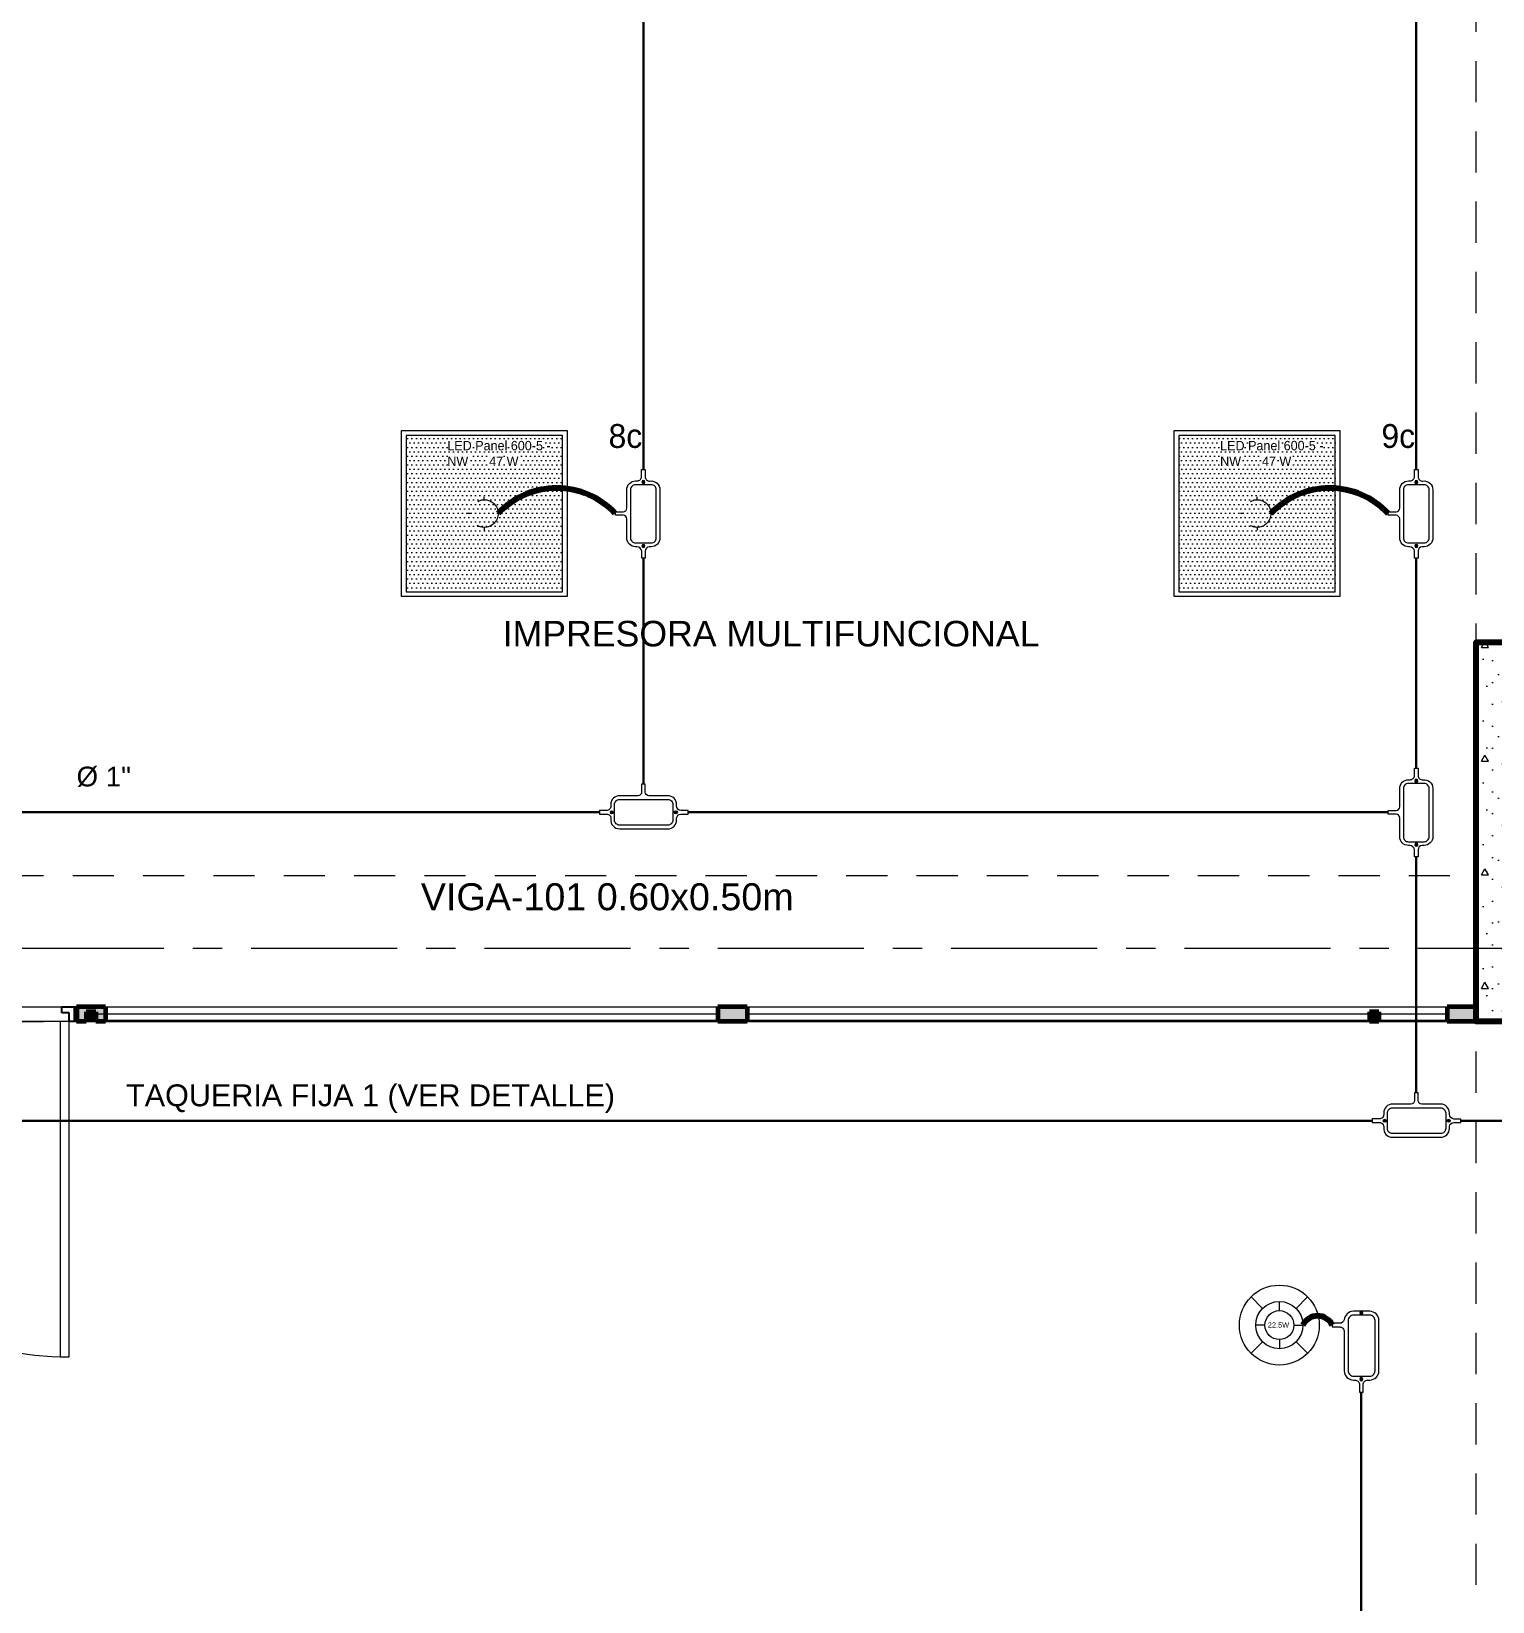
# Model space of a CAD drawing. Header units: inches. Extents: x -38 to 5698, y -33 to 92.
# Drawn here: x 11.12 to 16.13, y 27.71 to 33.09 of the extents above; entities that cross this region are included whole.
import ezdxf
from ezdxf.lldxf.tags import DXFTag

# ---------------------------------------------------------------- set-up
doc = ezdxf.new("R2010")
doc.units = ezdxf.units.IN
doc.header["$MEASUREMENT"] = 0
doc.set_wipeout_variables(frame=1)
for name, pattern in [('CONTINUA', [0]), ('DASHED', [0.75, 0.5, -0.25]), ('Hidden Line', [0.195611, 0.141111, -0.0545]), ('HIDDEN2', [0.1875, 0.125, -0.0625]), ('Punto & Raya', [0.65, 0.5, -0.075, 0, -0.075]), ('Wipeout_Contour', [1, 0, -1])]:
    doc.linetypes.add(name, pattern=pattern)
for name, color, linetype, lineweight in [('00_IE_Luminarias', 6, 'Continuous', 30), ('01 IE LUM LED EMP DN570B', 3, 'Continuous', 13), ('ALUMBRADO_CONDUIT', 30, 'CONDUIT1', 30), ('Bancas', 1, 'Continuous', 13), ('CABLEADO EXT.', 3, 'PVCSUBT', 30), ('Luminarias', 5, 'Continuous', 20), ('Simb_Alumbrado', 140, 'CONTINUA', 30)]:
    doc.layers.add(name, color=color, linetype=linetype, lineweight=lineweight)
for name, color, linetype in [('02 _ ARQ _ ALB _ Ejes Generales', 7, 'Continuous'), ('02 _ ARQ _ ALB _ Muros Interiores', 7, 'Continuous'), ('02 _ ARQ _ ZON _ Espacio.3D', 7, 'Continuous'), ('08 _ STR _ EXT _ 06 Columnas', 7, 'Continuous'), ('08 _ STR _ EXT _ 09 Vigas', 7, 'Continuous'), ('1TEXT', 8, 'Continuous'), ('Acabado - Muros', 7, 'Continuous'), ('Notas - Etiquetas', 251, 'Continuous')]:
    doc.layers.add(name, color=color, linetype=linetype)
doc.styles.add('Arial', font='arial.ttf')
doc.styles.add('Estilo_Generado_4', font='swisse.ttf')
doc.styles.add('{18b73a54-fa43-428c-adcb-c1c7bbdf2c84}', font='Simplex.shx')
tags = doc.linetypes.add('CONDUIT', pattern='A,1.5,-0.210535,["con",{18b73a54-fa43-428c-adcb-c1c7bbdf2c84},S=0.2,R=0,X=0,Y=-0.065594],-0.702384', length=2.412919).pattern_tags.tags
tags[6] = DXFTag(74, 10)
tags = doc.linetypes.add('CONDUIT1', pattern='A,1,-0.19772,["con",{18b73a54-fa43-428c-adcb-c1c7bbdf2c84},S=0.2,R=0,X=0,Y=-0.065594],-0.593642', length=1.791362).pattern_tags.tags
tags[6] = DXFTag(74, 10)
tags = doc.linetypes.add('PVCSUBT', pattern='A,0.6,-0.3,0.6,-0.075691,["PVC",Standard,S=0.2,R=0,X=0,Y=-0.093724],-0.621005', length=2.196696).pattern_tags.tags
tags[10] = DXFTag(74, 10)
pattern_1 = [(0, (0, 0), (0, 0.03), [])]

# ---------------------------------------------------------------- blocks, each defined once
blk = doc.blocks.new('LUMINARIA 2')
at = {"layer": '01 IE LUM LED EMP DN570B'}
for p, q in [((-0.0939, 0.0936), (-0.1589, 0.1584)), ((0.0939, 0.0936), (0.1589, 0.1584)), ((-0.0939, -0.0936), (-0.1589, -0.1584)), ((0.0939, -0.0936), (0.1589, -0.1584))]:
    blk.add_line(p, q, dxfattribs=at)
at = {"layer": '01 IE LUM LED EMP DN570B', "ltscale": 0.4}
for p, q in [((0, 0.0813), (0, 0.1326)), ((-0.0813, 0), (-0.1326, 0)), ((0.0813, 0), (0.1326, 0)), ((0, -0.0813), (0, -0.1326))]:
    blk.add_line(p, q, dxfattribs=at)
at = {"layer": '01 IE LUM LED EMP DN570B'}
for radius in [0.2244, 0.1326]:
    blk.add_circle((0, 0), radius, dxfattribs=at)
at = {"layer": '01 IE LUM LED EMP DN570B', "ltscale": 0.4}
blk.add_circle((0, 0), 0.0813, dxfattribs=at)
at = {"layer": '01 IE LUM LED EMP DN570B', "color": 8, "linetype": 'ByBlock', "lineweight": 80, "insert": (-0.0649, 0.0156), "char_height": 0.03, "width": 0.178585, "attachment_point": 1}
blk.add_mtext('{\\C3;22.5W}', dxfattribs=at)
blk = doc.blocks.new('oval t')
at = {"layer": 'Simb_Alumbrado', "lineweight": 13}
blk.add_lwpolyline([(0.0141, 0.0102, -0.414214), (0.0041, 0.0202), (0.0041, 0.0416), (-0.0056, 0.0416), (-0.0056, 0.0202, -0.414214), (-0.0156, 0.0102), (-0.0659, 0.0102, 0.414214), (-0.0899, -0.0138), (-0.0899, -0.0183, -0.414214), (-0.1019, -0.0303), (-0.1213, -0.0303), (-0.1213, -0.04), (-0.1016, -0.04, -0.451917), (-0.0897, -0.0535, 0.451917), (-0.0659, -0.0805), (0.0659, -0.0805, 0.414214), (0.0899, -0.0566), (0.0899, -0.0512, -0.398753), (0.1019, -0.0401), (0.1213, -0.0401), (0.1213, -0.0304), (0.1019, -0.0304, -0.368669), (0.0899, -0.0176), (0.0899, -0.0138, 0.414214), (0.0659, 0.0102), (0.0141, 0.0102)], format="xyb", dxfattribs=at)
blk.add_lwpolyline([(-0.0659, 0), (0.0659, 0, -0.414214), (0.0797, -0.0138), (0.0797, -0.0566, -0.414214), (0.0659, -0.0703), (-0.0659, -0.0703, -0.414214), (-0.0797, -0.0566), (-0.0797, -0.0138, -0.414214)], format="xyb", close=True, dxfattribs=at)
for points in [[(-0.0911, -0.0352), (-0.0828, -0.0352)], [(-0.0869, -0.031), (-0.0869, -0.0394)], [(0.0837, -0.0352), (0.0921, -0.0352)], [(0.0879, -0.031), (0.0879, -0.0394)]]:
    blk.add_lwpolyline(points, dxfattribs=at)
for centre in [(-0.0869, -0.0352), (0.0879, -0.0352)]:
    blk.add_circle(centre, 0.00419, dxfattribs=at)
blk = doc.blocks.new('CAJA OVAL TIPO L')
at = {"layer": 'Simb_Alumbrado', "lineweight": 13}
blk.add_lwpolyline([(-0.0491, -0.079), (-0.0491, -0.0343, -0.380413), (-0.0258, -0.0088), (-0.0258, -0.0088, 0.341426), (-0.0164, 0.0033), (-0.0164, 0.0236), (-0.0063, 0.0236), (-0.0063, 0.0033, 0.414214), (0.0063, -0.0092), (0.1138, -0.0092, -0.414214), (0.1388, -0.0343), (0.1388, -0.0382, 0.414214), (0.1513, -0.0508), (0.1716, -0.0508), (0.1716, -0.0609), (0.1513, -0.0609, 0.414214), (0.1388, -0.0734), (0.1388, -0.079, -0.414214), (0.1138, -0.104), (-0.0241, -0.104, -0.414214), (-0.0491, -0.079, 0.414214)], format="xyb", dxfattribs=at)
blk.add_lwpolyline([(-0.0241, -0.0199), (0.1138, -0.0199, -0.414214), (0.1282, -0.0343), (0.1282, -0.079, -0.414214), (0.1138, -0.0934), (-0.0241, -0.0934, -0.414214), (-0.0384, -0.079), (-0.0384, -0.0343, -0.414214)], format="xyb", close=True, dxfattribs=at)
for points in [[(-0.0483, -0.0558), (-0.0395, -0.0558)], [(-0.0439, -0.0514), (-0.0439, -0.0602)], [(0.1323, -0.0558), (0.1411, -0.0558)], [(0.1367, -0.0514), (0.1367, -0.0602)]]:
    blk.add_lwpolyline(points, dxfattribs=at)
for centre in [(-0.0439, -0.0558), (0.1367, -0.0558)]:
    blk.add_circle(centre, 0.00438, dxfattribs=at)
blk = doc.blocks.new('*U270')
at = {"layer": 'Luminarias', "linetype": 'DASHED', "lineweight": 0, "ltscale": 0.05}
blk.add_lwpolyline([(0, -0.0045), (0, 0.0045)], dxfattribs=at)
blk = doc.blocks.new('*U271')
at = {"color": 0, "linetype": 'ByBlock', "lineweight": -2, "transparency": 16777216}
blk.add_blockref('*U270', (0, 0.05), dxfattribs=at)
for p, rotation in [((-0.05, 0), 90), ((0, -0.05), 180), ((0.05, 0), 269.9999999999999)]:
    blk.add_blockref('*U270', p, dxfattribs=dict(at, rotation=rotation))
blk = doc.blocks.new('PANEL LED 50W')
at = {"layer": 'Luminarias'}
h = blk.add_hatch(dxfattribs=at)
h.set_pattern_fill('DOTS', color=4, scale=0.009097)
h.set_pattern_definition([(0, (0, -2e-14), (0.0072206, 0.01444116), [0, -0.01444116])])
h.paths.add_polyline_path([(-0.2574, -0.2574), (0.2574, -0.2574), (0.2574, 0.2574), (-0.2574, 0.2574)])
h.paths.add_polyline_path([(-0.1296, 0.0974), (0.1849, 0.0974), (0.1849, 0.2469), (-0.1296, 0.2469)], flags=24)
at = {"layer": 'Luminarias', "color": 4, "lineweight": 0}
for points in [[(-0.2729, 0.2729), (0.2729, 0.2729), (0.2729, -0.2729), (-0.2729, -0.2729)], [(-0.2574, -0.2574), (0.2574, -0.2574), (0.2574, 0.2574), (-0.2574, 0.2574)]]:
    blk.add_lwpolyline(points, close=True, dxfattribs=at)
at = {"layer": 'Luminarias', "color": 4, "linetype": 'DASHED', "lineweight": 0, "ltscale": 0.01}
blk.add_circle((0, 0), 0.0455, dxfattribs=at)
at = {"color": 4}
blk.add_blockref('*U271', (0, 0), dxfattribs=at)
at = {"layer": 'Luminarias', "color": 4, "insert": (-0.1218, 0.2392), "char_height": 0.030929, "width": 0.382855, "attachment_point": 1}
blk.add_mtext('{\\Ftxt|c0;LED Panel 600-5 - NW      47 W}', dxfattribs=at)

msp = doc.modelspace()

# ---------------------------------------------------------------- hatches: boundary and pattern name
at = {"layer": '08 _ STR _ EXT _ 06 Columnas', "linetype": 'Continuous', "lineweight": 9}
h = msp.add_hatch(dxfattribs=at)
h.set_pattern_fill('HORMIGÓN_EN_MASA_0002', style=0, pattern_type=2)
h.set_pattern_definition([(0, (0, 0), (0, 0.3897114), [0.024375, -0.200625]), (0, (0.1125, 0.19486), (0, 0.3897114), [0.024375, -0.200625]), (60, (0, 0), (-0.3375, 0.1948557), [0.024375, -0.200625]), (60, (0.225, 0), (-0.3375, 0.1948557), [0.024375, -0.200625]), (120, (0.02437, 0), (0.3375, 0.1948557), [0.024375, -0.200625]), (120, (0.24938, 0), (0.3375, 0.1948557), [0.024375, -0.200625]), (0, (0, 0.0375), (0, 0.075), [0, -0.075, 0, -0.1125]), (45, (0.0375, 0.0375), (-0.05303301, 0.05303301), [0, -0.05625, 0, -0.09375])])
h.paths.add_polyline_path([(16.97, 29.7), (16.97, 30.1999), (16.57, 30.2), (16.57, 31.0001), (16.07, 31.0002), (16.07, 29.7)])

# ---------------------------------------------------------------- linework, layer by layer
at = {"layer": '02 _ ARQ _ ALB _ Ejes Generales', "color": 251, "linetype": 'Punto & Raya', "lineweight": 13}
msp.add_line((55.57, 29.95), (4.8454, 29.95), dxfattribs=at)
at = {"layer": '02 _ ARQ _ ALB _ Muros Interiores', "color": 165, "linetype": 'Continuous', "lineweight": 25}
for p, q in [((11.22, 29.73), (11.22, 29.75)), ((11.22, 29.75), (11.27, 29.75)), ((11.245, 29.73), (11.22, 29.73)), ((11.245, 29.7), (11.245, 29.73)), ((11.27, 29.75), (11.27, 29.7)), ((11.27, 29.7), (11.245, 29.7))]:
    msp.add_line(p, q, dxfattribs=at)
at = {"layer": '02 _ ARQ _ ALB _ Muros Interiores', "color": 7, "linetype": 'Continuous', "lineweight": 80}
msp.add_line((11.27, 29.7), (11.27, 29.75), dxfattribs=at)
at = {"layer": '02 _ ARQ _ ALB _ Muros Interiores', "color": 165, "linetype": 'Continuous', "lineweight": 15}
for p, q in [((11.245, 29.7), (11.215, 29.7)), ((11.215, 29.7), (11.215, 28.55)), ((11.245, 28.55), (11.245, 29.7)), ((11.215, 28.55), (11.245, 28.55))]:
    msp.add_line(p, q, dxfattribs=at)
at = {"layer": '02 _ ARQ _ ALB _ Muros Interiores', "color": 175, "linetype": 'Continuous', "lineweight": 15}
msp.add_arc((11.245, 29.7), 1.15, 180, 270, dxfattribs=at)
at = {"layer": '02 _ ARQ _ ZON _ Espacio.3D', "color": 254, "linetype": 'Continuous', "lineweight": 0, "flags": 128}
msp.add_lwpolyline([(8.25, 30.9531), (9.57, 30.9531), (9.57, 30.2), (10.07, 30.2), (10.07, 29.75), (16.07, 29.75), (16.07, 31.0002), (16.52, 31.0002), (16.5199, 39), (16.0699, 39), (16.07, 39.9), (9.97, 39.9), (9.97, 39.4), (9.57, 39.4), (9.57, 39), (9.07, 39), (9.07, 33.82), (8.25, 33.82)], close=True, dxfattribs=at)
msp.add_lwpolyline([(23.97, 29.7), (9.07, 29.7), (9.07, 17.4)], dxfattribs=at)
at = {"layer": '08 _ STR _ EXT _ 06 Columnas', "color": 7, "linetype": 'Continuous', "lineweight": 80, "flags": 128}
msp.add_lwpolyline([(16.97, 29.7), (16.07, 29.7), (16.07, 31.0002), (16.57, 31.0001), (16.57, 30.2), (16.97, 30.1999)], close=True, dxfattribs=at)
at = {"layer": '08 _ STR _ EXT _ 09 Vigas', "color": 251, "linetype": 'Hidden Line', "lineweight": 13}
for p, q in [((16.07, 30.2), (16.07, 39.4)), ((9.57, 30.2), (16.07, 30.2)), ((16.07, 17.4), (16.07, 29.7))]:
    msp.add_line(p, q, dxfattribs=at)
at = {"layer": 'Acabado - Muros', "color": 7, "linetype": 'Continuous', "lineweight": 60}
for p, q in [((11.27, 29.75), (11.27, 29.7)), ((11.3035, 29.733), (11.3035, 29.7)), ((16.07, 29.75), (16.07, 29.7)), ((11.3035, 29.7), (11.27, 29.7))]:
    msp.add_line(p, q, dxfattribs=at)
at = {"layer": 'ALUMBRADO_CONDUIT', "color": 30, "lineweight": 30, "ltscale": 0.4, "true_color": 0xf26722}
for p, q in [((13.2145, 34.6719), (13.2145, 31.5928)), ((15.8645, 34.6719), (15.8645, 31.5928)), ((13.2145, 31.2886), (13.2145, 30.5135)), ((10.7156, 30.4172), (13.0633, 30.4172)), ((13.3676, 30.4172), (15.7681, 30.4172)), ((9.8646, 29.3596), (15.7133, 29.3596)), ((15.6759, 26.7296), (15.6759, 28.4294))]:
    msp.add_line(p, q, dxfattribs=at)
for points in [[(15.8645, 31.2886), (15.8645, 30.5683)], [(16.0176, 29.3596), (16.6854, 29.3596), (17.3422, 29.3596)]]:
    msp.add_lwpolyline(points, dxfattribs=at)
at = {"layer": 'CABLEADO EXT.', "color": 3, "lineweight": 80}
for centre, radius, start, end in [((12.9171, 31.2544), 0.2747, 42.972, 137.028), ((15.5671, 31.2544), 0.2747, 42.972, 137.028), ((15.5261, 28.6349), 0.0556, 25.4571, 154.5429)]:
    msp.add_arc(centre, radius, start, end, dxfattribs=at)

# ---------------------------------------------------------------- block references
at = {"layer": '01 IE LUM LED EMP DN570B', "xscale": 0.6105334384153049, "yscale": 0.6105334384153049, "zscale": 0.6105334384153049}
msp.add_blockref('LUMINARIA 2', (15.3949, 28.6588), dxfattribs=at)
at = {"layer": 'ALUMBRADO_CONDUIT', "xscale": 1.041283452965173, "yscale": 1.041283452965173, "zscale": 1.041283452965173}
for p in [(12.6688, 31.4417), (15.3187, 31.4417)]:
    msp.add_blockref('PANEL LED 50W', p, dxfattribs=at)
at = {"layer": 'ALUMBRADO_CONDUIT', "linetype": 'CONDUIT', "lineweight": 30, "xscale": -1.253906979044094, "yscale": 1.253906979044094, "zscale": 1.253906979044094, "rotation": 90.00000000102439}
msp.add_blockref('CAJA OVAL TIPO L', (15.6059, 28.6446), dxfattribs=at)
at = {"layer": 'Bancas', "color": 252, "true_color": 0x939598, "xscale": -1.253906979044094, "yscale": 1.253906979044094, "zscale": 1.253906979044094, "rotation": 90}
for p in [(13.1703, 31.4407), (15.8203, 31.4407), (15.8203, 30.4162)]:
    msp.add_blockref('oval t', p, dxfattribs=at)
at = {"layer": 'Bancas', "color": 252, "true_color": 0x939598, "xscale": 1.253906979044094, "yscale": 1.253906979044094, "zscale": 1.253906979044094}
for p in [(13.2154, 30.4614), (15.8654, 29.4037)]:
    msp.add_blockref('oval t', p, dxfattribs=at)

# ---------------------------------------------------------------- texts
at = {"layer": '00_IE_Luminarias', "color": 6, "linetype": 'HIDDEN2'}
for s, p in [('8c', (13.0949, 31.6667, -7756.3796)), ('9c', (15.7449, 31.6667, -7756.3796))]:
    msp.add_text(s, height=0.08174, dxfattribs=at).set_placement(p)
at = {"layer": '1TEXT', "color": 50, "linetype": 'Continuous', "style": 'Arial'}
msp.add_text('%%C 1"', height=0.06788, rotation=0, dxfattribs=at).set_placement((11.2708, 30.506))
at = {"layer": 'Notas - Etiquetas', "color": 8, "linetype": 'Continuous', "lineweight": 35, "insert": (12.7319, 31.0293), "char_height": 0.0875, "attachment_point": 4, "style": 'Estilo_Generado_4'}
msp.add_mtext('\\A1;{\\pql;\\fSwis721 Ex BT|b0|i0|c0|p34;IMPRESORA MULTIFUNCIONAL}', dxfattribs=at)
at = {"layer": 'Notas - Etiquetas', "color": 8, "linetype": 'Continuous', "lineweight": 13, "style": 'Estilo_Generado_4'}
for s, insert, char_height, attachment_point in [('\\A1;{\\pql;\\fSwis721 Ex BT|b0|i0|c0|p34;VIGA-101\\fSwis721 Ex BT|b0|i0|c0|p34; \\fSwis721 Ex BT|b0|i0|c0|p34;0.60\\fSwis721 Ex BT|b0|i0|c0|p34;x\\fSwis721 Ex BT|b0|i0|c0|p34;0.50\\fSwis721 Ex BT|b0|i0|c0|p34;m}', (12.4512, 30.0801), 0.0925, 7), ('\\A1;{\\pql;\\fSwis721 Ex BT|b0|i0|c0|p34;TAQUERIA FIJA 1 (VER DETALLE)\\fSwis721 Ex BT|b0|i0|c0|p34; }', (11.4404, 29.4355), 0.075, 4)]:
    msp.add_mtext(s, dxfattribs=dict(at, insert=insert, char_height=char_height, attachment_point=attachment_point))

# ---------------------------------------------------------------- next in the draw order: wipeouts: each hides what was drawn before it
at = {"color": 254, "linetype": 'Wipeout_Contour', "lineweight": 0, "ltscale": 128.911582}
msp.add_wipeout([(11.37, 29.7), (13.47, 29.7), (13.47, 29.75), (11.37, 29.75)], dxfattribs=at).dxf.layer = 'Acabado - Muros'
at = {"color": 254, "linetype": 'Wipeout_Contour', "lineweight": 0, "ltscale": 202.721647}
msp.add_wipeout([(15.72, 29.733), (15.7365, 29.733), (15.7365, 29.7), (15.97, 29.7), (15.97, 29.75), (15.72, 29.75)], dxfattribs=at).dxf.layer = 'Acabado - Muros'

# ---------------------------------------------------------------- next in the draw order: linework, layer by layer
at = {"layer": 'Acabado - Muros', "color": 251, "linetype": 'Continuous', "lineweight": 13, "flags": 128}
for points in [[(11.37, 29.75), (13.47, 29.75)], [(11.37, 29.7), (13.47, 29.7)]]:
    msp.add_lwpolyline(points, dxfattribs=at)

# ---------------------------------------------------------------- next in the draw order: wipeouts: each hides what was drawn before it
at = {"color": 254, "linetype": 'Wipeout_Contour', "lineweight": 0, "ltscale": 199.673113}
msp.add_wipeout([(13.57, 29.75), (13.57, 29.7), (15.7035, 29.7), (15.7035, 29.733), (15.72, 29.733), (15.72, 29.75)], dxfattribs=at).dxf.layer = 'Acabado - Muros'

# ---------------------------------------------------------------- next in the draw order: linework, layer by layer
at = {"layer": 'Acabado - Muros', "color": 251, "linetype": 'Continuous', "lineweight": 13, "flags": 128}
for points in [[(13.57, 29.75), (15.97, 29.75)], [(13.57, 29.7), (15.7035, 29.7)], [(15.7365, 29.7), (15.97, 29.7)]]:
    msp.add_lwpolyline(points, dxfattribs=at)

# ---------------------------------------------------------------- next in the draw order: wipeouts: each hides what was drawn before it
at = {"color": 254, "linetype": 'Wipeout_Contour', "lineweight": 0, "ltscale": 128.850743}
msp.add_wipeout([(13.47, 29.705), (13.47, 29.725), (11.3365, 29.725), (11.3365, 29.705)], dxfattribs=at).dxf.layer = 'Acabado - Muros'

# ---------------------------------------------------------------- next in the draw order: hatches: boundary and pattern name
at = {"layer": 'Acabado - Muros', "linetype": 'Continuous', "lineweight": 0}
for points in [[(11.37, 29.7), (11.37, 29.75), (11.27, 29.75), (11.27, 29.7)], [(11.3365, 29.733), (11.3035, 29.733), (11.3035, 29.7), (11.3365, 29.7)]]:
    msp.add_hatch(color=254, dxfattribs=at).paths.add_polyline_path(points)
h = msp.add_hatch(dxfattribs=at)
h.set_pattern_fill('CONTRACHAPADO_0002', color=254, style=0, pattern_type=2)
h.set_pattern_definition(pattern_1)
h.paths.add_polyline_path([(13.47, 29.705), (13.47, 29.725), (11.3365, 29.725), (11.3365, 29.705)])

# ---------------------------------------------------------------- next in the draw order: linework, layer by layer
at = {"layer": 'Acabado - Muros', "color": 7, "linetype": 'Continuous', "lineweight": 60}
for p, q in [((11.37, 29.75), (11.27, 29.75)), ((11.3365, 29.733), (11.3035, 29.733)), ((11.3365, 29.733), (11.3365, 29.7)), ((11.37, 29.75), (11.37, 29.7)), ((13.47, 29.75), (13.47, 29.7)), ((11.37, 29.7), (11.3365, 29.7))]:
    msp.add_line(p, q, dxfattribs=at)
at = {"layer": 'Acabado - Muros', "color": 7, "linetype": 'Continuous', "lineweight": 13, "flags": 128}
msp.add_lwpolyline([(13.47, 29.705), (13.47, 29.725), (11.3365, 29.725), (11.3365, 29.705)], close=True, dxfattribs=at)

# ---------------------------------------------------------------- next in the draw order: wipeouts: each hides what was drawn before it
at = {"color": 254, "linetype": 'Wipeout_Contour', "lineweight": 0, "ltscale": 132.541521}
msp.add_wipeout([(15.7035, 29.705), (15.7035, 29.725), (13.57, 29.725), (13.57, 29.705)], dxfattribs=at).dxf.layer = 'Acabado - Muros'
at = {"color": 254, "linetype": 'Wipeout_Contour', "lineweight": 0, "ltscale": 134.730128}
msp.add_wipeout([(15.97, 29.705), (15.97, 29.725), (15.7365, 29.725), (15.7365, 29.705)], dxfattribs=at).dxf.layer = 'Acabado - Muros'

# ---------------------------------------------------------------- next in the draw order: hatches: boundary and pattern name
at = {"layer": 'Acabado - Muros', "linetype": 'Continuous', "lineweight": 0}
for points in [[(13.57, 29.75), (13.47, 29.75), (13.47, 29.7), (13.57, 29.7)], [(15.7365, 29.733), (15.7035, 29.733), (15.7035, 29.7), (15.7365, 29.7)], [(15.97, 29.7), (16.07, 29.7), (16.07, 29.75), (15.97, 29.75)]]:
    msp.add_hatch(color=254, dxfattribs=at).paths.add_polyline_path(points)
h = msp.add_hatch(dxfattribs=at)
h.set_pattern_fill('CONTRACHAPADO_0002', color=254, style=0, pattern_type=2)
h.set_pattern_definition(pattern_1)
h.paths.add_polyline_path([(15.7035, 29.705), (15.7035, 29.725), (13.57, 29.725), (13.57, 29.705)])
h = msp.add_hatch(dxfattribs=at)
h.set_pattern_fill('CONTRACHAPADO_0002', color=254, style=0, pattern_type=2)
h.set_pattern_definition(pattern_1)
h.paths.add_polyline_path([(15.97, 29.705), (15.97, 29.725), (15.7365, 29.725), (15.7365, 29.705)])

# ---------------------------------------------------------------- next in the draw order: linework, layer by layer
at = {"layer": '08 _ STR _ EXT _ 09 Vigas', "color": 251, "linetype": 'Hidden Line', "lineweight": 13}
msp.add_line((9.57, 29.7), (51.07, 29.7), dxfattribs=at)
at = {"layer": 'Acabado - Muros', "color": 7, "linetype": 'Continuous', "lineweight": 60}
for p, q in [((13.57, 29.75), (13.47, 29.75)), ((13.57, 29.75), (13.57, 29.7)), ((15.7365, 29.733), (15.7035, 29.733)), ((15.7035, 29.733), (15.7035, 29.7)), ((15.7365, 29.733), (15.7365, 29.7)), ((15.97, 29.75), (15.97, 29.7)), ((16.07, 29.75), (15.97, 29.75)), ((13.57, 29.7), (13.47, 29.7)), ((15.7365, 29.7), (15.7035, 29.7)), ((16.07, 29.7), (15.97, 29.7))]:
    msp.add_line(p, q, dxfattribs=at)
at = {"layer": 'Acabado - Muros', "color": 7, "linetype": 'Continuous', "lineweight": 13, "flags": 128}
for points in [[(15.7035, 29.705), (15.7035, 29.725), (13.57, 29.725), (13.57, 29.705)], [(15.97, 29.705), (15.97, 29.725), (15.7365, 29.725), (15.7365, 29.705)]]:
    msp.add_lwpolyline(points, close=True, dxfattribs=at)
at = {"layer": 'ALUMBRADO_CONDUIT', "color": 30, "lineweight": 30, "ltscale": 0.4, "true_color": 0xf26722}
msp.add_line((15.8645, 30.2641), (15.8645, 29.4559), dxfattribs=at)

doc.saveas('drawing.dxf')
